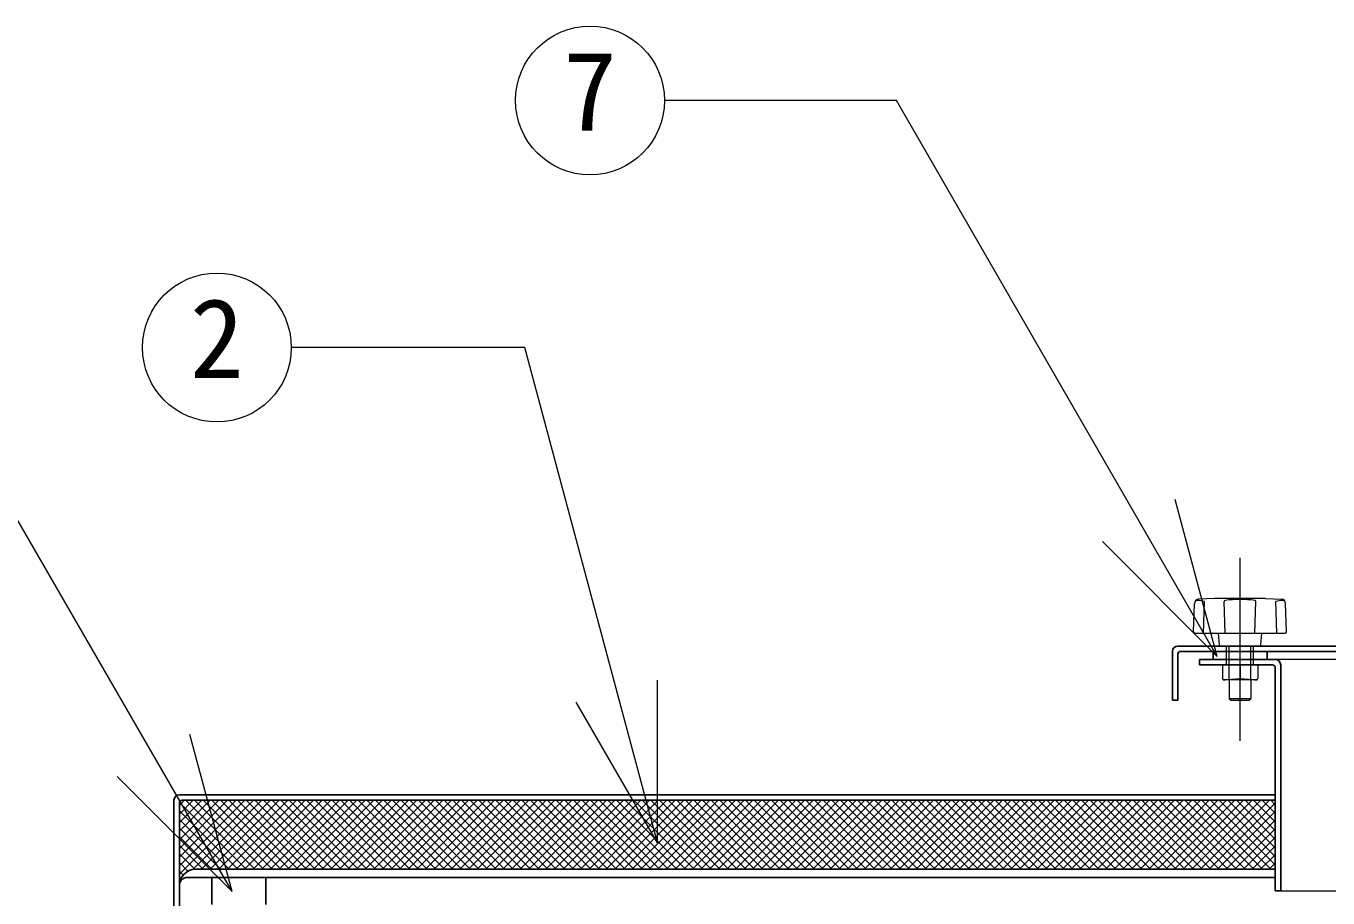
# Model space of a CAD drawing. Units: millimetres at full size, sheet at 1:20; details may follow other scales. Extents: x -4246 to 3854, y -2716 to 2904.
# Drawn here: x -826.8 to -345.6, y -444.3 to -122.1 of the extents above; entities that cross this region are included whole.
import ezdxf
from ezdxf.enums import TextEntityAlignment as Align

# ---------------------------------------------------------------- set-up
doc = ezdxf.new("R2010")
doc.units = ezdxf.units.MM
doc.header["$LTSCALE"] = 20
doc.linetypes.add('CHAIN1', pattern=[8, 5, -1, 1, -1])
doc.linetypes.add('DASHED1', pattern=[1.8, 1.2, -0.6])
doc.layers.add('0-0', color=7, linetype='Continuous', lineweight=18)
doc.styles.add('ＭＳ ゴシック', font='')
doc.styles.get('ＭＳ ゴシック').set_extended_font_data('MS Gothic')

msp = doc.modelspace()

# ---------------------------------------------------------------- linework, layer by layer
at = {"layer": '0-0'}
for p, q in [((-642.47, -240.9), (-728.72, -240.9)), ((-593.44, -423.85), (-642.47, -240.9)), ((-386.53, -355.02), (-402.06, -297.06)), ((-386.53, -355.02), (-428.96, -312.59)), ((-593.44, -423.85), (-593.44, -363.85)), ((-593.44, -423.85), (-623.44, -371.89)), ((-750.64, -441.85), (-766.17, -383.9)), ((-750.64, -441.85), (-793.07, -399.43))]:
    msp.add_line(p, q, dxfattribs=at)
at = {"layer": '0-0', "color": 4, "linetype": 'CHAIN1', "lineweight": 9}
msp.add_line((-378.1, -386.17), (-378.1, -318.57), dxfattribs=at)
at = {"layer": '0-0', "color": 4, "lineweight": 9}
for p, q in [((-395.27, -345.96), (-394.93, -335.44)), ((-387.51, -333.58), (-393.42, -333.9)), ((-391.65, -346.37), (-391.26, -334.74)), ((-369.11, -333.57), (-387.09, -333.57)), ((-383.59, -346.37), (-383.97, -334.74)), ((-372.62, -346.37), (-372.23, -334.74)), ((-368.69, -333.58), (-362.79, -333.9)), ((-364.55, -346.37), (-364.94, -334.74)), ((-360.93, -345.96), (-361.27, -335.44)), ((-394.87, -346.37), (-361.33, -346.37)), ((-385.73, -350.81), (-386.1, -346.37)), ((-370.47, -350.81), (-370.1, -346.37)), ((-384.6, -358.47), (-384.6, -363.17)), ((-378.1, -358.47), (-378.1, -363.17)), ((-371.6, -358.47), (-371.6, -363.17)), ((-216.36, -356.17), (-365.1, -356.17)), ((-382.1, -363.67), (-382.1, -370.67)), ((-374.1, -363.67), (-374.1, -370.67)), ((-371.85, -363.67), (-371.6, -363.17)), ((-381.6, -371.17), (-382.1, -370.67)), ((-374.1, -370.67), (-382.1, -370.67)), ((-381.6, -371.17), (-374.6, -371.17)), ((-374.1, -370.67), (-374.6, -371.17)), ((-770.1, -435.53), (-742.75, -408.17)), ((-770.1, -432.35), (-745.93, -408.17)), ((-770.1, -429.16), (-749.11, -408.17)), ((-770.1, -425.98), (-752.29, -408.17)), ((-770.1, -422.8), (-755.48, -408.17)), ((-770.1, -419.62), (-758.66, -408.17)), ((-770.1, -416.44), (-761.84, -408.17)), ((-770.1, -413.25), (-765.02, -408.17)), ((-770.1, -410.07), (-768.2, -408.17)), ((-770.08, -408.94), (-745.35, -433.67)), ((-767.66, -408.17), (-742.16, -433.67)), ((-765.16, -433.77), (-739.57, -408.17)), ((-764.48, -408.17), (-738.98, -433.67)), ((-761.88, -433.67), (-736.38, -408.17)), ((-761.3, -408.17), (-735.8, -433.67)), ((-758.7, -433.67), (-733.2, -408.17)), ((-758.12, -408.17), (-732.62, -433.67)), ((-755.52, -433.67), (-730.02, -408.17)), ((-754.94, -408.17), (-729.44, -433.67)), ((-752.34, -433.67), (-726.84, -408.17)), ((-751.76, -408.17), (-726.26, -433.67)), ((-749.16, -433.67), (-723.66, -408.17)), ((-748.57, -408.17), (-723.07, -433.67)), ((-745.97, -433.67), (-720.47, -408.17)), ((-745.39, -408.17), (-719.89, -433.67)), ((-742.79, -433.67), (-717.29, -408.17)), ((-742.21, -408.17), (-716.71, -433.67)), ((-739.61, -433.67), (-714.11, -408.17)), ((-739.03, -408.17), (-713.53, -433.67)), ((-736.43, -433.67), (-710.93, -408.17)), ((-735.85, -408.17), (-710.35, -433.67)), ((-733.25, -433.67), (-707.75, -408.17)), ((-732.66, -408.17), (-707.16, -433.67)), ((-730.06, -433.67), (-704.56, -408.17)), ((-729.48, -408.17), (-703.98, -433.67)), ((-726.88, -433.67), (-701.38, -408.17)), ((-726.3, -408.17), (-700.8, -433.67)), ((-723.7, -433.67), (-698.2, -408.17)), ((-723.12, -408.17), (-697.62, -433.67)), ((-720.52, -433.67), (-695.02, -408.17)), ((-719.94, -408.17), (-694.44, -433.67)), ((-717.34, -433.67), (-691.84, -408.17)), ((-716.75, -408.17), (-691.25, -433.67)), ((-714.15, -433.67), (-688.65, -408.17)), ((-713.57, -408.17), (-688.07, -433.67)), ((-710.97, -433.67), (-685.47, -408.17)), ((-710.39, -408.17), (-684.89, -433.67)), ((-707.79, -433.67), (-682.29, -408.17)), ((-707.21, -408.17), (-681.71, -433.67)), ((-704.61, -433.67), (-679.11, -408.17)), ((-704.03, -408.17), (-678.53, -433.67)), ((-701.43, -433.67), (-675.93, -408.17)), ((-700.84, -408.17), (-675.34, -433.67)), ((-698.24, -433.67), (-672.74, -408.17)), ((-697.66, -408.17), (-672.16, -433.67)), ((-695.06, -433.67), (-669.56, -408.17)), ((-694.48, -408.17), (-668.98, -433.67)), ((-691.88, -433.67), (-666.38, -408.17)), ((-691.3, -408.17), (-665.8, -433.67)), ((-688.7, -433.67), (-663.2, -408.17)), ((-688.12, -408.17), (-662.62, -433.67)), ((-685.52, -433.67), (-660.02, -408.17)), ((-684.93, -408.17), (-659.43, -433.67)), ((-682.33, -433.67), (-656.83, -408.17)), ((-681.75, -408.17), (-656.25, -433.67)), ((-679.15, -433.67), (-653.65, -408.17)), ((-678.57, -408.17), (-653.07, -433.67)), ((-675.97, -433.67), (-650.47, -408.17)), ((-675.39, -408.17), (-649.89, -433.67)), ((-672.79, -433.67), (-647.29, -408.17)), ((-672.21, -408.17), (-646.71, -433.67)), ((-669.61, -433.67), (-644.11, -408.17)), ((-669.02, -408.17), (-643.52, -433.67)), ((-666.42, -433.67), (-640.92, -408.17)), ((-665.84, -408.17), (-640.34, -433.67)), ((-663.24, -433.67), (-637.74, -408.17)), ((-662.66, -408.17), (-637.16, -433.67)), ((-660.06, -433.67), (-634.56, -408.17)), ((-659.48, -408.17), (-633.98, -433.67)), ((-656.88, -433.67), (-631.38, -408.17)), ((-656.3, -408.17), (-630.8, -433.67)), ((-653.7, -433.67), (-628.2, -408.17)), ((-653.11, -408.17), (-627.61, -433.67)), ((-650.52, -433.67), (-625.02, -408.17)), ((-649.93, -408.17), (-624.43, -433.67)), ((-647.33, -433.67), (-621.83, -408.17)), ((-646.75, -408.17), (-621.25, -433.67)), ((-644.15, -433.67), (-618.65, -408.17)), ((-643.57, -408.17), (-618.07, -433.67)), ((-640.97, -433.67), (-615.47, -408.17)), ((-640.39, -408.17), (-614.89, -433.67)), ((-637.79, -433.67), (-612.29, -408.17)), ((-637.2, -408.17), (-611.7, -433.67)), ((-634.61, -433.67), (-609.11, -408.17)), ((-634.02, -408.17), (-608.52, -433.67)), ((-631.42, -433.67), (-605.92, -408.17)), ((-630.84, -408.17), (-605.34, -433.67)), ((-628.24, -433.67), (-602.74, -408.17)), ((-627.66, -408.17), (-602.16, -433.67)), ((-625.06, -433.67), (-599.56, -408.17)), ((-624.48, -408.17), (-598.98, -433.67)), ((-621.88, -433.67), (-596.38, -408.17)), ((-621.29, -408.17), (-595.79, -433.67)), ((-618.7, -433.67), (-593.2, -408.17)), ((-618.11, -408.17), (-592.61, -433.67)), ((-615.51, -433.67), (-590.01, -408.17)), ((-614.93, -408.17), (-589.43, -433.67)), ((-612.33, -433.67), (-586.83, -408.17)), ((-611.75, -408.17), (-586.25, -433.67)), ((-609.15, -433.67), (-583.65, -408.17)), ((-608.57, -408.17), (-583.07, -433.67)), ((-605.97, -433.67), (-580.47, -408.17)), ((-605.38, -408.17), (-579.88, -433.67)), ((-602.79, -433.67), (-577.29, -408.17)), ((-602.2, -408.17), (-576.7, -433.67)), ((-599.6, -433.67), (-574.1, -408.17)), ((-599.02, -408.17), (-573.52, -433.67)), ((-596.42, -433.67), (-570.92, -408.17)), ((-595.84, -408.17), (-570.34, -433.67)), ((-593.24, -433.67), (-567.74, -408.17)), ((-592.66, -408.17), (-567.16, -433.67)), ((-590.06, -433.67), (-564.56, -408.17)), ((-589.47, -408.17), (-563.97, -433.67)), ((-586.88, -433.67), (-561.38, -408.17)), ((-586.29, -408.17), (-560.79, -433.67)), ((-583.69, -433.67), (-558.19, -408.17)), ((-583.11, -408.17), (-557.61, -433.67)), ((-580.51, -433.67), (-555.01, -408.17)), ((-579.93, -408.17), (-554.43, -433.67)), ((-577.33, -433.67), (-551.83, -408.17)), ((-576.75, -408.17), (-551.25, -433.67)), ((-574.15, -433.67), (-548.65, -408.17)), ((-573.56, -408.17), (-548.06, -433.67)), ((-570.97, -433.67), (-545.47, -408.17)), ((-570.38, -408.17), (-544.88, -433.67)), ((-567.78, -433.67), (-542.28, -408.17)), ((-567.2, -408.17), (-541.7, -433.67)), ((-564.6, -433.67), (-539.1, -408.17)), ((-564.02, -408.17), (-538.52, -433.67)), ((-561.42, -433.67), (-535.92, -408.17)), ((-560.84, -408.17), (-535.34, -433.67)), ((-558.24, -433.67), (-532.74, -408.17)), ((-557.65, -408.17), (-532.15, -433.67)), ((-555.06, -433.67), (-529.56, -408.17)), ((-554.47, -408.17), (-528.97, -433.67)), ((-551.87, -433.67), (-526.37, -408.17)), ((-551.29, -408.17), (-525.79, -433.67)), ((-548.69, -433.67), (-523.19, -408.17)), ((-548.11, -408.17), (-522.61, -433.67)), ((-545.51, -433.67), (-520.01, -408.17)), ((-544.93, -408.17), (-519.43, -433.67)), ((-542.33, -433.67), (-516.83, -408.17)), ((-541.74, -408.17), (-516.24, -433.67)), ((-539.15, -433.67), (-513.65, -408.17)), ((-538.56, -408.17), (-513.06, -433.67)), ((-535.96, -433.67), (-510.46, -408.17)), ((-535.38, -408.17), (-509.88, -433.67)), ((-532.78, -433.67), (-507.28, -408.17)), ((-532.2, -408.17), (-506.7, -433.67)), ((-529.6, -433.67), (-504.1, -408.17)), ((-529.02, -408.17), (-503.52, -433.67)), ((-526.42, -433.67), (-500.92, -408.17)), ((-525.83, -408.17), (-500.33, -433.67)), ((-523.24, -433.67), (-497.74, -408.17)), ((-522.65, -408.17), (-497.15, -433.67)), ((-520.05, -433.67), (-494.55, -408.17)), ((-519.47, -408.17), (-493.97, -433.67)), ((-516.87, -433.67), (-491.37, -408.17)), ((-516.29, -408.17), (-490.79, -433.67)), ((-513.69, -433.67), (-488.19, -408.17)), ((-513.11, -408.17), (-487.61, -433.67)), ((-510.51, -433.67), (-485.01, -408.17)), ((-509.92, -408.17), (-484.42, -433.67)), ((-507.33, -433.67), (-481.83, -408.17)), ((-506.74, -408.17), (-481.24, -433.67)), ((-504.14, -433.67), (-478.64, -408.17)), ((-503.56, -408.17), (-478.06, -433.67)), ((-500.96, -433.67), (-475.46, -408.17)), ((-500.38, -408.17), (-474.88, -433.67)), ((-497.78, -433.67), (-472.28, -408.17)), ((-497.2, -408.17), (-471.7, -433.67)), ((-494.6, -433.67), (-469.1, -408.17)), ((-494.01, -408.17), (-468.51, -433.67)), ((-491.42, -433.67), (-465.92, -408.17)), ((-490.83, -408.17), (-465.33, -433.67)), ((-488.23, -433.67), (-462.73, -408.17)), ((-487.65, -408.17), (-462.15, -433.67)), ((-485.05, -433.67), (-459.55, -408.17)), ((-484.47, -408.17), (-458.97, -433.67)), ((-481.87, -433.67), (-456.37, -408.17)), ((-481.29, -408.17), (-455.79, -433.67)), ((-478.69, -433.67), (-453.19, -408.17)), ((-478.1, -408.17), (-452.6, -433.67)), ((-475.51, -433.67), (-450.01, -408.17)), ((-474.92, -408.17), (-449.42, -433.67)), ((-472.32, -433.67), (-446.82, -408.17)), ((-471.74, -408.17), (-446.24, -433.67)), ((-469.14, -433.67), (-443.64, -408.17)), ((-468.56, -408.17), (-443.06, -433.67)), ((-465.96, -433.67), (-440.46, -408.17)), ((-465.38, -408.17), (-439.88, -433.67)), ((-462.78, -433.67), (-437.28, -408.17)), ((-462.19, -408.17), (-436.69, -433.67)), ((-459.6, -433.67), (-434.1, -408.17)), ((-459.01, -408.17), (-433.51, -433.67)), ((-456.41, -433.67), (-430.91, -408.17)), ((-455.83, -408.17), (-430.33, -433.67)), ((-453.23, -433.67), (-427.73, -408.17)), ((-452.65, -408.17), (-427.15, -433.67)), ((-450.05, -433.67), (-424.55, -408.17)), ((-449.47, -408.17), (-423.97, -433.67)), ((-446.87, -433.67), (-421.37, -408.17)), ((-446.28, -408.17), (-420.78, -433.67)), ((-443.69, -433.67), (-418.19, -408.17)), ((-443.1, -408.17), (-417.6, -433.67)), ((-440.5, -433.67), (-415, -408.17)), ((-439.92, -408.17), (-414.42, -433.67)), ((-437.32, -433.67), (-411.82, -408.17)), ((-436.74, -408.17), (-411.24, -433.67)), ((-434.14, -433.67), (-408.64, -408.17)), ((-433.56, -408.17), (-408.06, -433.67)), ((-430.96, -433.67), (-405.46, -408.17)), ((-430.37, -408.17), (-404.87, -433.67)), ((-427.78, -433.67), (-402.28, -408.17)), ((-427.19, -408.17), (-401.69, -433.67)), ((-424.59, -433.67), (-399.09, -408.17)), ((-424.01, -408.17), (-398.51, -433.67)), ((-421.41, -433.67), (-395.91, -408.17)), ((-420.83, -408.17), (-395.33, -433.67)), ((-418.23, -433.67), (-392.73, -408.17)), ((-417.65, -408.17), (-392.15, -433.67)), ((-415.05, -433.67), (-389.55, -408.17)), ((-414.47, -408.17), (-388.97, -433.67)), ((-411.87, -433.67), (-386.37, -408.17)), ((-411.28, -408.17), (-385.78, -433.67)), ((-408.68, -433.67), (-383.18, -408.17)), ((-408.1, -408.17), (-382.6, -433.67)), ((-405.5, -433.67), (-380, -408.17)), ((-404.92, -408.17), (-379.42, -433.67)), ((-402.32, -433.67), (-376.82, -408.17)), ((-401.74, -408.17), (-376.24, -433.67)), ((-399.14, -433.67), (-373.64, -408.17)), ((-398.56, -408.17), (-373.06, -433.67)), ((-395.96, -433.67), (-370.46, -408.17)), ((-395.37, -408.17), (-369.87, -433.67)), ((-392.77, -433.67), (-367.27, -408.17)), ((-392.19, -408.17), (-366.69, -433.67)), ((-389.01, -408.17), (-365.1, -432.08)), ((-385.83, -408.17), (-365.1, -428.9)), ((-382.65, -408.17), (-365.1, -425.72)), ((-379.46, -408.17), (-365.1, -422.53)), ((-376.28, -408.17), (-365.1, -419.35)), ((-373.1, -408.17), (-365.1, -416.17)), ((-369.92, -408.17), (-365.1, -412.99)), ((-366.74, -408.17), (-365.1, -409.81)), ((-770.1, -412.1), (-748.53, -433.67)), ((-389.59, -433.67), (-365.1, -409.18)), ((-386.41, -433.67), (-365.1, -412.37)), ((-770.1, -415.28), (-751.71, -433.67)), ((-770.1, -418.46), (-754.89, -433.67)), ((-383.23, -433.67), (-365.1, -415.55)), ((-770.1, -421.65), (-758.07, -433.67)), ((-380.05, -433.67), (-365.1, -418.73)), ((-376.86, -433.67), (-365.1, -421.91)), ((-770.1, -424.83), (-761.26, -433.67)), ((-770.1, -428.01), (-764.43, -433.68)), ((-373.68, -433.67), (-365.1, -425.09)), ((-770.1, -431.19), (-766.92, -434.38)), ((-370.5, -433.67), (-365.1, -428.28)), ((-367.32, -433.67), (-365.1, -431.46)), ((-770.1, -434.37), (-768.68, -435.8)), ((-770.1, -437.56), (-769.82, -437.84)), ((-770.1, -438.71), (-770.01, -438.62)), ((-363.1, -441.67), (-233.33, -441.67))]:
    msp.add_line(p, q, dxfattribs=at)
at = {"layer": '0-0', "color": 5, "lineweight": 25}
for p, q in [((-401.1, -351.17), (-215.73, -351.17)), ((-403.1, -353.17), (-403.1, -371.17)), ((-215.98, -353.17), (-400.1, -353.17)), ((-388.1, -353.17), (-388.1, -356.17)), ((-368.1, -353.17), (-368.1, -356.17)), ((-365.1, -356.17), (-393.1, -356.17)), ((-393.1, -356.17), (-393.1, -358.17)), ((-366.1, -358.17), (-393.1, -358.17)), ((-365.1, -441.67), (-365.1, -359.17)), ((-772.1, -408.17), (-772.1, -486.17)), ((-770.1, -406.17), (-365.1, -406.17)), ((-769.1, -408.17), (-365.1, -408.17)), ((-770.1, -409.17), (-770.1, -486.17)), ((-767.1, -436.67), (-365.1, -436.67)), ((-365.1, -433.67), (-764.1, -433.67)), ((-758.1, -446.67), (-758.1, -436.67)), ((-738.1, -446.67), (-738.1, -436.67))]:
    msp.add_line(p, q, dxfattribs=at)
at = {"layer": '0-0', "color": 4, "linetype": 'DASHED1', "lineweight": 9}
for p, q in [((-383.1, -358.17), (-383.1, -351.17)), ((-382.1, -363.67), (-382.1, -351.17)), ((-374.1, -363.67), (-374.1, -351.17)), ((-373.1, -358.17), (-373.1, -351.17))]:
    msp.add_line(p, q, dxfattribs=at)
at = {"layer": '0-0'}
for points in [[(-386.53, -355.02), (-505.13, -149.6), (-590.84, -149.6)], [(-750.64, -441.85), (-833.49, -298.36), (-923.89, -298.36)]]:
    msp.add_lwpolyline(points, dxfattribs=at)
at = {"layer": '0-0', "color": 5, "lineweight": 25}
for points in [[(-401.1, -354.17), (-401.1, -371.17), (-403.1, -371.17)], [(-363.1, -358.17), (-363.1, -441.67), (-365.1, -441.67)]]:
    msp.add_lwpolyline(points, dxfattribs=at)
at = {"layer": '0-0', "color": 4, "lineweight": 9}
msp.add_lwpolyline([(-371.85, -363.67), (-384.35, -363.67), (-384.6, -363.17)], dxfattribs=at)
at = {"layer": '0-0'}
for centre in [(-618.34, -149.6), (-756.22, -240.9)]:
    msp.add_circle(centre, 27.5, dxfattribs=at)
at = {"layer": '0-0', "color": 4, "lineweight": 9}
for centre, radius, start, end in [((-393.33, -335.49), 1.6, 93.0191, 178.1541), ((-393.71, -336.03), 1.66, 93.0276, 128.733), ((-393.64, -342.34), 7.97, 72.62, 91.0906), ((-387.09, -341.57), 8, 90, 93.0191), ((-383.57, -334.72), 0.4, 97.2987, 181.9092), ((-378.1, -377.44), 43.47, 82.7013, 97.2987), ((-372.63, -334.72), 0.4, 358.0908, 82.7013), ((-369.11, -341.57), 8, 86.9809, 90), ((-362.56, -342.34), 7.97, 88.9094, 107.38), ((-362.87, -335.49), 1.6, 1.8458, 86.9809), ((-362.5, -336.03), 1.66, 51.267, 86.9724), ((-394.87, -345.97), 0.4, 178.1541, 270), ((-361.33, -345.97), 0.4, 270, 1.8458), ((-385.33, -350.77), 0.4, 184.7636, 270), ((-370.87, -350.77), 0.4, 270, 355.2364), ((-384.3, -358.47), 0.3, 90, 180), ((-378.4, -358.47), 0.3, 0, 90), ((-377.8, -358.47), 0.3, 90, 180), ((-371.9, -358.47), 0.3, 0, 90), ((-388.28, -275.22), 88.54, 272.5447, 276.6031), ((-367.92, -275.22), 88.54, 263.3969, 267.4553)]:
    msp.add_arc(centre, radius, start, end, dxfattribs=at)
at = {"layer": '0-0', "color": 5, "lineweight": 25}
for centre, radius, start, end in [((-401.1, -353.17), 2, 90, 180), ((-400.1, -354.17), 1, 90, 180), ((-366.1, -359.17), 1, 0, 90), ((-365.1, -358.17), 2, 0, 90), ((-770.1, -408.17), 2, 90, 180), ((-769.1, -409.17), 1, 90, 180), ((-764.1, -439.67), 6, 90, 180), ((-767.1, -439.67), 3, 90, 180)]:
    msp.add_arc(centre, radius, start, end, dxfattribs=at)

# ---------------------------------------------------------------- texts
at = {"layer": '0-0', "style": 'ＭＳ ゴシック'}
for s, p in [('7', (-628.34, -169.6)), ('2', (-766.22, -260.9))]:
    msp.add_text(s, height=29.33, dxfattribs=at).set_placement(p, align=Align.BOTTOM_LEFT)

doc.saveas('drawing.dxf')
